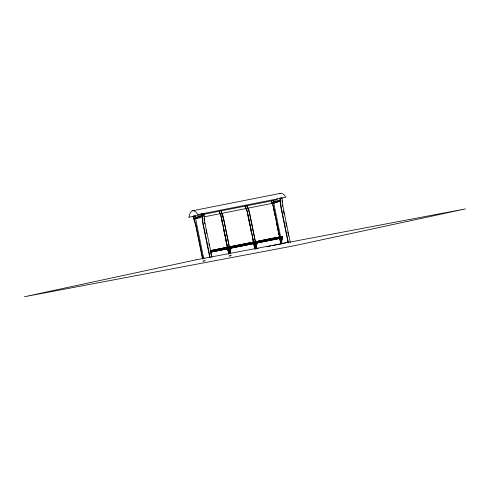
<?xml version="1.0" encoding="UTF-8"?>
<svg xmlns="http://www.w3.org/2000/svg" width="490" height="490" viewBox="0 0 490 490"><rect width="100%" height="100%" fill="white"/><g stroke="black" fill="none" stroke-linecap="round" stroke-linejoin="round"><path stroke-width="0.73" d="M231.072 247.94L230 253.122L229.443 253.232L230.122 248.614L230.68 248.497L230.031 251.94M229.443 253.232L230.325 248.553L231.157 248.363M255.014 243.383L255.1 243.806L254.537 243.916L254.451 243.493L257.023 242.801L257.109 243.224L255.952 247.983L255.394 248.093L256.074 243.475M255.394 248.093L256.466 242.911M255.982 246.801L256.631 243.359M282.467 237.766L281.395 242.942L280.837 243.052L281.517 238.434M280.837 243.052L281.995 238.293L281.909 237.877L279.9 238.459L279.986 238.881L280.543 238.765L280.458 238.348M281.56 241.074L282.081 238.324M195.939 218.571L195.087 215.759L193.262 216.121L193.048 216.586L195.614 225.1L202.542 258.983M194.879 216.225L195.087 215.759M229.522 247.438L223.771 219.3L221.149 210.602L219.318 210.963L219.753 213.554M220.935 211.061L221.149 210.602M246.023 209.101L245.165 206.266L245.38 205.8L247.205 205.439L249.827 214.136L255.425 241.539M274.137 203.179L273.267 200.281L271.436 200.643L272.085 203.944M273.053 200.741L273.267 200.281M202.229 215.606L193.918 218.013L194.071 218.761L202.376 216.347M195.302 217.738L202.223 215.735M195.455 218.485L202.156 216.623M274.118 202.07L280.347 200.263M273.579 203.013L280.5 201.01M280.335 201.145L273.726 203.062L280.672 237.038M230.6 248.473L230.514 248.05L228.505 248.632L228.591 249.055L230.68 248.497M254.537 243.916L256.123 243.512M280.262 236.952L282.203 236.388A1.611 0.429 78.8 0 1 282.595 237.448L282.283 237.815M203.295 261.109L202.995 261.195L205.126 260.741L204.82 260.833M279.986 238.881L281.566 238.471M229.357 255.945L229.05 256.037L231.182 255.584L230.882 255.67M288.647 241.803L282.038 243.714L280.972 238.52M192.411 210.786L280.384 193.366M209.806 257.648L202.695 222.846L201.666 213.683L202.885 213.444M280.452 198.083L282.038 198.138L283.042 207.111L290.27 242.464M197.96 214.632L285.927 197.213A31.966 8.471 78.8 0 0 279.618 193.746M201.666 213.683L203.864 213.615L204.869 222.589L211.943 257.207M288.138 242.911L280.874 207.362L279.845 198.205L282.038 198.138M188.975 217.235L202.395 214.583M203.883 214.283L219.538 211.184M221.027 210.89L276.942 199.816A31.966 8.471 78.8 0 1 277.181 198.646M245.165 206.266L246.997 205.904M196.312 218.405L199.981 217.676M204.385 216.807L220.543 213.603L228.848 254.261M210.351 250.641L282.203 236.388M210.663 250.623L281.566 236.572M210.62 250.702L280.697 236.823M210.308 251.878L282.62 237.558M210.277 252.117L282.657 237.711M210.155 252.221L281.021 238.116M210.461 252.197L228.358 248.657M231.335 248.063L255.192 243.34M256.687 243.046L280.543 238.324M256.276 243.414L257.109 243.224M281.719 238.373L282.552 238.183M228.591 249.055L229.149 248.945L229.063 248.522M229.345 252.742L229.902 252.632L230 253.122M255.29 247.603L255.854 247.493L255.952 247.983M280.739 242.562L281.297 242.452L281.395 242.942M258.206 248.448L256.736 248.742L255.982 245.031M267.019 246.703L270.688 245.98M272.158 245.686L280.972 243.94L279.906 238.746M203.497 213.321L203.864 213.615M271.436 200.643L272.287 203.454M272.71 204.863L274.057 209.34L281.174 244.143M247.211 206.615L247.848 208.74M245.38 205.8L248.001 214.498L255.112 249.306M221.149 211.772L222.864 217.45M219.318 210.963L221.939 219.661L227.544 247.058M221.247 218.522L221.676 219.943M193.262 216.121L195.884 224.818L202.842 258.885M283.459 210.706L284.212 214.406M285.878 222.552L286.638 226.257M287.844 232.18L288.604 235.886M288.445 242.826L281.217 207.472L280.213 198.499M279.606 237.264L272.661 203.283L248.43 208.085L255.376 242.06M273.794 209.622L275 215.514M276.201 221.407L276.501 222.883M276.807 224.353L277.407 227.299M277.707 228.775L278.914 234.667M279.214 236.137L280.415 242.029M255.731 243.016L256.944 248.945M254.91 249.104L246.599 208.446L222.368 213.242L223.556 219.055M247.885 215.52L248.485 218.467M248.791 219.936L249.992 225.829M250.292 227.305L251.499 233.197M252.705 239.089L253.306 242.036M253.606 243.506L253.906 244.982M254.206 246.458L254.506 247.928M229.822 248.92L230.729 253.361M223.703 219.759L229.314 247.217M230.073 250.929L230.68 253.9M227.844 248.54L228.904 253.722M221.829 220.678L222.576 224.359M223.783 230.251L224.99 236.149M225.29 237.619L226.49 243.512M226.797 244.988L227.097 246.458M227.544 248.669L227.997 250.88M203.607 215.331L203.76 216.078M204.52 222.485L204.826 223.961M206.039 229.89L206.792 233.589M208.912 243.959L209.212 245.441M210.424 251.364L211.184 255.07M202.309 217.346L202.603 218.797M210.112 257.569L203.038 222.95L202.033 213.977M203.95 257.771L204.054 258.261M195.547 218.54L203.705 258.457M282.001 200.747L282.154 202.137M282.467 204.918L282.62 206.308M203.577 214.026L203.809 216.139M204.048 218.252L204.287 220.371M188.975 217.248A31.966 8.471 78.8 0 1 197.96 214.645M280.347 200.134L272.042 202.548L272.195 203.289L280.5 200.882L280.347 200.134M196.129 259.81L24.5 296.72L293.878 245.815L465.5 208.912L196.129 259.81"/></g></svg>
